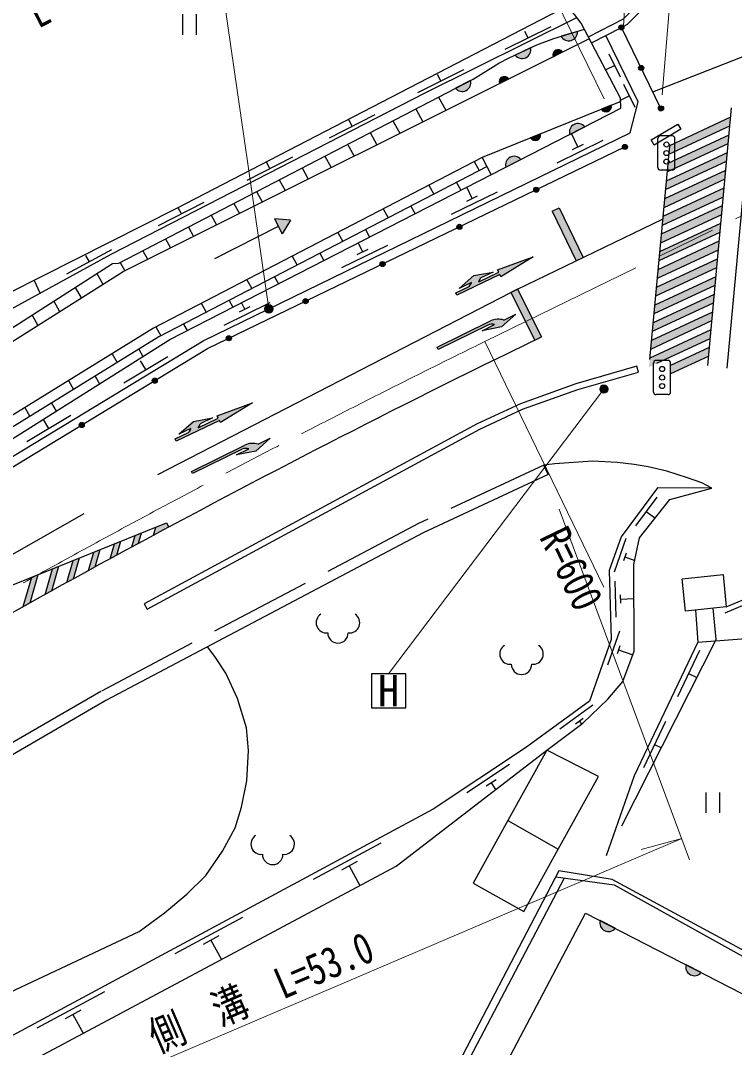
# Model space of a CAD drawing. Units: millimetres at full size, sheet at 1:1000; details may follow other scales. Extents: x 40000 to 680000, y 20000 to 380000.
# Drawn here: x 104203 to 146007, y 235219 to 295376 of the extents above; entities that cross this region are included whole.
import ezdxf
from ezdxf.enums import TextEntityAlignment as Align

# ---------------------------------------------------------------- set-up
doc = ezdxf.new("R2010")
doc.units = ezdxf.units.MM
doc.header["$LTSCALE"] = 1000
doc.linetypes.add('CHAIN', pattern=[18.5, 12, -1.5, 3.5, -1.5])
doc.linetypes.add('DASHED', pattern=[7.5, 6, -1.5])
for name, color, linetype, lineweight in [('M-BGD', 7, 'Continuous', 25), ('M-BMK', 2, 'CHAIN', 13), ('M-STR-HTXT', 7, 'Continuous', 13), ('M-STR-STRC', 7, 'Continuous', 25)]:
    doc.layers.add(name, color=color, linetype=linetype, lineweight=lineweight)
doc.styles.add('ＭＳ ゴシック', font='')
doc.styles.get('ＭＳ ゴシック').set_extended_font_data('MS Gothic')

# ---------------------------------------------------------------- blocks, each defined once
blk = doc.blocks.new('ent')
at = {"layer": 'M-BGD'}
for centre, start, end in [((-676, -505), 122.72029, 277.24592), ((676, -505), 262.75408, 57.27971), ((0, -1100), 180, 0)]:
    blk.add_arc(centre, 600, start, end, dxfattribs=at)

msp = doc.modelspace()

# ---------------------------------------------------------------- hatches: boundary and pattern name
at = {"layer": 'M-BGD'}
for points in [[(139236, 294972, -1), (139536, 294972, -0.41421), (139386, 294822, -0.41421)], [(135858, 294456, 0.82183), (136808, 294740)], [(134067, 293776, -0.82183), (133170, 293356)], [(135944, 293538), (135384, 293259, -0.84072)], [(140395, 292600, -1), (140695, 292600, -0.41421), (140545, 292450, -0.41421)], [(130544, 291870, -0.82183), (129666, 291413)], [(132800, 291967), (132240, 291687, -0.84072)], [(138213, 290179), (138794, 290414, -0.84072)], [(141555, 290227, -1), (141855, 290227, -0.41421), (141705, 290077, -0.41421)], [(136358, 288697, -0.82183), (137240, 289149)], [(134072, 288503), (134653, 288738, -0.84072)], [(139457, 287905, -0.41421), (139527, 288106, -0.41421), (139728, 288036, -1)], [(132615, 286779, -0.82183), (133497, 287230)], [(134269, 285398, -0.41421), (134339, 285598, -0.41421), (134539, 285529, -1)], [(119524, 282873), (120011, 283681), (119071, 283764)], [(129767, 283223, -1), (130037, 283353, -1)], [(125265, 281047, -1), (125535, 281177, -1)], [(120763, 278871, -1), (121034, 279002, -1)], [(116262, 276696, -1), (116532, 276826, -1)], [(111932, 274203, -0.41421), (111983, 274409, -0.41421), (112189, 274358, -1)], [(107659, 271606, -0.41421), (107710, 271812, -0.41421), (107916, 271762, -1)], [(139027, 242200, -0.82183), (138146, 242653)], [(144052, 239615, -0.82183), (143171, 240068)]]:
    msp.add_hatch(color=256, dxfattribs=at).paths.add_polyline_path(points)
at = {"layer": 'M-STR-HTXT'}
for points in [[(118966, 278604, -1), (118527, 278365, -0.41421), (118627, 278704, -0.41421)], [(138584, 273910, -1), (138145, 273671, -0.41421), (138245, 274010, -0.41421)]]:
    msp.add_hatch(color=256, dxfattribs=at).paths.add_polyline_path(points)
at = {"layer": 'M-STR-STRC'}
for points in [[(145722, 289187), (145770, 289706), (142199, 288043), (142151, 287525)], [(145626, 288150), (145674, 288668), (142103, 287006), (142055, 286487)], [(142007, 285968), (141959, 285450), (145530, 287112), (145578, 287631)], [(145434, 286075), (145482, 286593), (141911, 284931), (141863, 284412)], [(145338, 285037), (145386, 285556), (141815, 283894), (141767, 283375)], [(135741, 284396), (135336, 284200), (136738, 281298), (137143, 281494)], [(145242, 284000), (145290, 284519), (141719, 282856), (141671, 282338)], [(145146, 282963), (145194, 283481), (141623, 281819), (141576, 281300)], [(145050, 281925), (145098, 282444), (141528, 280781), (141480, 280263)], [(132270, 280503), (132335, 280368), (134218, 281528), (132139, 280773), (132205, 280638), (131034, 280073, 0.06275), (131149, 280295), (131869, 280643), (130748, 280434), (129889, 279686), (130609, 280034, -0.13953), (130468, 279799), (129684, 279420), (129749, 279285)], [(144954, 280888), (145002, 281406), (141432, 279744), (141384, 279225)], [(144859, 279850), (144907, 280369), (141336, 278707), (141288, 278188)], [(134309, 276647), (134713, 276844), (133305, 279640), (132903, 279437)], [(144763, 278813), (144811, 279332), (141240, 277669), (141192, 277151)], [(132494, 277826), (133212, 278179), (132357, 277424), (131238, 277208), (131955, 277561, 0.20151), (131569, 277538), (128659, 276107), (128593, 276241), (131721, 277780, -0.20151)], [(144667, 277776), (144715, 278294), (141144, 276632), (141096, 276113)], [(144571, 276738), (144619, 277257), (141048, 275594), (141000, 275076)], [(144475, 275701), (144523, 276219), (142270, 275170), (142270, 274674)], [(115844, 271955), (115909, 271820), (117792, 272980), (115714, 272226), (115779, 272091), (114608, 271525, 0.06275), (114723, 271747), (115444, 272095), (114323, 271887), (113463, 271138), (114183, 271486, -0.13953), (114042, 271251), (113258, 270872), (113323, 270737)], [(118109, 270552), (118827, 270905), (117972, 270150), (116853, 269934), (117571, 270287, 0.20151), (117184, 270264), (114274, 268833), (114208, 268967), (117336, 270506, -0.20151)], [(112885, 265704), (112754, 265948), (112129, 265696), (111991, 265224, -0.00042)], [(111294, 265360), (110919, 265209), (110723, 264539, -0.00019), (111117, 264752)], [(110084, 264873), (109708, 264721), (109454, 263849, -0.00019), (109848, 264064)], [(108874, 264385), (108498, 264234), (108183, 263155, -0.00019), (108578, 263371)], [(107663, 263898), (107287, 263746), (106911, 262456, -0.00019), (107306, 262674)], [(105242, 262923), (104867, 262771), (104362, 261044, -0.00019), (104758, 261264)], [(106453, 263410), (106077, 263259), (105637, 261752, -0.00019), (106033, 261971)]]:
    msp.add_hatch(color=256, dxfattribs=at).paths.add_polyline_path(points)

# ---------------------------------------------------------------- linework, layer by layer
at = {"layer": 'M-BGD', "linetype": 'DASHED'}
msp.add_line((141231, 291198), (221901, 322850), dxfattribs=at)
at = {"layer": 'M-BGD'}
for p, q in [((113692, 295745), (113692, 294545)), ((114492, 295745), (114492, 294545)), ((132577, 293701), (135265, 295033)), ((137642, 294071), (139386, 294972)), ((141705, 290227), (139386, 294972)), ((133921, 294367), (133734, 294743)), ((136808, 294740), (135858, 294456)), ((134067, 293776), (133170, 293356)), ((135384, 293259), (135944, 293538)), ((139332, 292062), (138678, 293412)), ((127470, 291169), (130158, 292502)), ((139005, 292737), (138476, 292481)), ((128814, 291835), (128627, 292212)), ((130544, 291870), (129666, 291413)), ((132240, 291687), (132800, 291967)), ((140193, 290288), (139539, 291637)), ((128672, 290895), (129102, 290118)), ((139866, 290962), (139345, 290710)), ((127341, 290202), (127759, 289447)), ((138794, 290414), (138213, 290179)), ((122293, 288505), (124962, 289875)), ((123628, 289190), (123436, 289564)), ((126010, 289510), (126416, 288775)), ((124679, 288817), (125074, 288104)), ((136358, 288697), (137240, 289149)), ((136844, 287974), (136465, 288752)), ((134653, 288738), (134072, 288503)), ((135627, 287047), (138324, 288362)), ((123348, 288124), (123731, 287433)), ((136529, 287821), (137159, 288128)), ((117469, 286027), (120138, 287398)), ((118803, 286712), (118611, 287086)), ((122016, 287432), (122388, 286761)), ((130768, 287111), (131058, 286586)), ((131243, 287358), (131764, 286342)), ((132615, 286779), (133497, 287230)), ((120685, 286739), (121045, 286090)), ((119354, 286046), (119702, 285418)), ((129727, 285895), (129984, 285430)), ((118023, 285353), (118359, 284747)), ((128104, 285728), (128395, 285203)), ((129437, 284030), (132134, 285344)), ((130654, 284957), (130336, 285610)), ((112290, 283367), (114959, 284738)), ((116692, 284661), (117016, 284076)), ((130339, 284803), (130969, 285110)), ((113624, 284053), (113441, 284410)), ((115361, 283968), (115674, 283404)), ((125441, 284345), (125732, 283820)), ((127064, 284511), (127313, 284061)), ((119071, 283764), (119524, 282873)), ((120011, 283681), (119071, 283764)), ((120011, 283681), (119524, 282873)), ((114030, 283275), (114331, 282733)), ((119297, 283318), (115553, 281415)), ((122778, 282961), (123069, 282436)), ((124400, 283128), (124642, 282692)), ((112699, 282582), (112988, 282062)), ((123021, 280902), (125717, 282217)), ((124238, 281829), (123982, 282354)), ((106916, 280529), (109553, 281959)), ((108234, 281244), (108034, 281613)), ((111368, 281890), (111645, 281390)), ((120115, 281578), (120406, 281053)), ((121737, 281745), (121971, 281323)), ((123923, 281676), (124552, 281982)), ((110037, 281197), (110302, 280719)), ((108677, 280557), (109026, 279927)), ((119074, 280361), (119299, 279954)), ((104997, 280154), (105341, 279419)), ((107411, 279747), (107756, 279125)), ((117452, 280195), (117742, 279670)), ((106145, 278936), (106485, 278323)), ((114788, 278811), (115079, 278286)), ((116122, 277539), (118819, 278854)), ((116411, 278978), (116628, 278586)), ((117024, 278313), (117653, 278619)), ((117339, 278466), (117150, 278853)), ((104880, 278125), (105214, 277521)), ((112125, 277428), (112416, 276903)), ((113748, 277594), (113957, 277217)), ((111133, 276124), (111366, 275703)), ((109563, 275861), (109855, 275336)), ((110253, 274147), (112819, 275701)), ((111536, 274924), (111225, 275437)), ((108576, 274548), (108824, 274101)), ((107007, 274285), (107298, 273760)), ((104451, 272709), (104742, 272183)), ((106020, 272971), (106282, 272498)), ((104571, 270708), (107138, 272261)), ((105855, 271484), (105544, 271998)), ((135099, 268779), (134846, 269323)), ((141471, 267464), (140218, 265779)), ((140844, 266621), (141326, 266263)), ((139651, 265041), (138959, 263058)), ((139669, 264182), (139508, 263719)), ((139588, 263951), (140172, 263747)), ((138994, 262530), (139052, 260431)), ((139316, 261734), (139330, 261244)), ((139323, 261489), (140128, 261511)), ((147098, 261367), (145442, 260662)), ((139277, 259597), (138582, 257616)), ((139294, 258738), (139131, 258276)), ((139213, 258507), (140054, 258212)), ((143955, 258475), (142666, 255766)), ((143311, 257120), (143812, 256882)), ((137723, 255275), (135782, 253863)), ((137155, 254491), (136702, 254162)), ((136929, 254327), (137053, 254156)), ((141976, 254316), (140687, 251607)), ((141332, 252961), (141726, 252774)), ((135027, 252644), (132739, 248520)), ((132837, 251792), (130337, 250133)), ((132044, 250906), (131461, 250519)), ((131752, 250713), (132012, 250322)), ((144322, 250162), (144322, 248962)), ((145122, 250162), (145122, 248962)), ((132739, 248520), (135688, 246834)), ((125293, 247191), (121330, 245058)), ((123916, 246109), (122991, 245611)), ((123453, 245860), (124074, 244708)), ((127047, 228014), (136032, 245124)), ((117194, 242832), (113231, 240699)), ((139027, 242200), (138146, 242653)), ((115817, 241750), (114893, 241253)), ((115355, 241501), (115961, 240375)), ((144052, 239615), (143171, 240068)), ((109111, 238481), (105148, 236349)), ((107734, 237400), (106810, 236902)), ((107272, 237151), (107865, 236049))]:
    msp.add_line(p, q, dxfattribs=at)
for points in [[(137456, 294426), (139504, 295483), (143298, 299302), (146200, 300268), (154502, 308981), (155883, 331915)], [(97699, 267087), (112937, 276694), (139357, 290234), (139342, 290830), (137037, 295225), (136241, 296238), (113336, 284356), (95607, 275423), (94784, 273635), (109501, 281699), (127892, 291144), (136781, 295550)], [(94413, 271419), (109581, 281137), (109959, 281156), (130700, 291951), (132201, 292870), (132808, 293187), (134429, 293945), (135440, 294332), (137226, 294865)], [(94708, 270890), (110203, 280669), (137511, 294322)], [(98598, 266740), (114898, 276608), (139906, 288799), (140373, 290604), (138481, 294505)], [(139347, 290637), (131243, 287358), (111997, 277361), (96449, 267776)], [(99241, 266492), (115159, 276163), (139593, 287971)], [(131518, 286822), (131495, 286813), (112293, 276839), (96947, 267378)], [(96383, 229916), (126191, 245839), (135027, 252644), (137134, 254216), (138593, 255619), (139468, 256651), (140134, 258425), (140123, 263510), (140448, 265075), (142220, 267311), (144675, 267991), (144093, 268295), (143258, 268587), (142038, 268979), (140954, 269231), (140127, 269371), (139158, 269490), (137692, 269557), (135488, 269415), (134846, 269323)], [(135099, 268779), (127770, 265366), (109194, 255549), (88482, 243501)], [(144675, 267991), (141496, 268000), (139368, 265139), (138676, 263158), (138789, 259112), (137522, 255500), (133764, 252767), (128361, 249183), (95473, 231482)], [(145530, 261026), (147265, 261763), (151965, 261341), (151772, 256861)], [(143722, 260841), (143858, 258968), (140127, 251128), (138494, 246450)], [(139403, 248200), (144944, 259112), (144757, 260947)], [(94024, 233972), (111146, 242019), (112632, 243096), (113942, 244202), (115050, 245297), (116031, 246716), (116777, 248084), (117146, 249288), (117454, 250839), (117557, 252623), (117433, 253946), (116913, 255654), (116224, 257142), (115583, 258124), (115149, 258696)], [(143858, 258968), (147957, 259266), (151459, 256706), (150008, 239034), (138849, 245053), (135723, 245562), (126584, 228041)], [(135688, 246834), (138050, 251092), (135027, 252644)], [(132739, 248520), (130698, 244841), (133668, 243193), (135688, 246834)], [(135547, 245224), (138973, 244752), (149946, 238638)], [(129279, 227889), (137289, 243094), (149933, 236589), (149256, 228091)]]:
    msp.add_lwpolyline(points, dxfattribs=at)
at = {"layer": 'M-BGD', "linetype": 'DASHED'}
for points in [[(139386, 294972), (139744, 295157), (143515, 298952), (146421, 299920), (155128, 309060), (156509, 331938)], [(134846, 269323), (127503, 265904), (108903, 256074), (88180, 244020)]]:
    msp.add_lwpolyline(points, dxfattribs=at)
at = {"layer": 'M-BGD'}
for points in [[(142696, 289309), (142875, 289008), (141310, 288082), (141132, 288383)], [(111608, 260899), (131096, 271442), (133605, 272608), (136834, 273762), (140395, 274787), (140298, 275124), (136727, 274095), (133472, 272932), (130939, 271755), (111441, 261207)], [(142939, 262672), (145337, 262917), (145530, 261026), (143132, 260781)]]:
    msp.add_lwpolyline(points, close=True, dxfattribs=at)
for centre in [(139386, 294972), (140545, 292600), (141705, 290227), (139593, 287971), (134404, 285463), (129902, 283288), (125400, 281112), (120898, 278937), (116397, 276761), (112061, 274281), (107787, 271684)]:
    msp.add_circle(centre, 150, dxfattribs=at)
for centre, radius, start, end in [((136305, 294692), 505, 207.79625, 5.45444), ((133577, 293654), 505, 216.23362, 13.89181), ((135688, 293350), 318, 36.4542, 196.67193), ((130060, 291728), 505, 218.66592, 16.32411), ((132544, 291778), 318, 36.4542, 196.67193), ((138483, 290347), 318, 211.92145, 12.13918), ((136844, 288836), 505, 38.30494, 195.96313), ((134342, 288671), 318, 211.92145, 12.13918), ((133101, 286917), 505, 38.30494, 195.96313), ((138632, 242514), 505, 163.94618, 321.60437), ((143656, 239929), 505, 163.94618, 321.60437)]:
    msp.add_arc(centre, radius, start, end, dxfattribs=at)
at = {"layer": 'M-BMK'}
msp.add_lwpolyline([(196580, 308576), (173473, 297148), (131381, 276568)], dxfattribs=at)
msp.add_arc((395883, -261985), 600000, 116.15729, 121.28942, dxfattribs=at)
at = {"layer": 'M-STR-HTXT'}
for p, q in [((118747, 278485), (110790, 333353)), ((141768, 291026), (143850, 315463)), ((139519, 295041), (140663, 314862)), ((138373, 290792), (129021, 309921)), ((131381, 276568), (138352, 262180)), ((138365, 273790), (125756, 257112)), ((135748, 266759), (143379, 246220)), ((97476, 228038), (142923, 247458)), ((142920, 247456), (140550, 246815))]:
    msp.add_line(p, q, dxfattribs=at)
for centre in [(118747, 278485), (138365, 273790)]:
    msp.add_circle(centre, 250, dxfattribs=at)
at = {"layer": 'M-STR-STRC'}
for p, q in [((147006, 290571), (145568, 275021)), ((145820, 290255), (144425, 275159)), ((145770, 289706), (142199, 288043)), ((145722, 289187), (142151, 287525)), ((141525, 286764), (141525, 288464)), ((142375, 288614), (141675, 288614)), ((145674, 288668), (142103, 287006)), ((142525, 286764), (142525, 288464)), ((142199, 288043), (141042, 275527)), ((145578, 287631), (142007, 285968)), ((145626, 288150), (142055, 286487)), ((145530, 287112), (141959, 285450)), ((142375, 286614), (141675, 286614)), ((145482, 286593), (141911, 284931)), ((145434, 286075), (141863, 284412)), ((145386, 285556), (141815, 283894)), ((145338, 285037), (141767, 283375)), ((135336, 284200), (135741, 284396)), ((135336, 284200), (136738, 281298)), ((135741, 284396), (137143, 281494)), ((145242, 284000), (141671, 282338)), ((145290, 284519), (141719, 282856)), ((145194, 283481), (141623, 281819)), ((145146, 282963), (141576, 281300)), ((145098, 282444), (141528, 280781)), ((145050, 281925), (141480, 280263)), ((145002, 281406), (141432, 279744)), ((144907, 280369), (141336, 278707)), ((144954, 280888), (141384, 279225)), ((144859, 279850), (141288, 278188)), ((133305, 279640), (132903, 279437)), ((132903, 279437), (134309, 276647)), ((133305, 279640), (134713, 276844)), ((144811, 279332), (141240, 277669)), ((144763, 278813), (141192, 277151)), ((144715, 278294), (141144, 276632)), ((144667, 277776), (141096, 276113)), ((131915, 275476), (134713, 276844)), ((144619, 277257), (141048, 275594)), ((144571, 276738), (141434, 275277)), ((144523, 276219), (142270, 275170)), ((144475, 275701), (142270, 274674)), ((141270, 273613), (141270, 275313)), ((142120, 275463), (141420, 275463)), ((142270, 273613), (142270, 275313)), ((142120, 273463), (141420, 273463)), ((103578, 264027), (107919, 266508)), ((111117, 264752), (111294, 265360)), ((111991, 265224), (112129, 265696)), ((109454, 263849), (109708, 264721)), ((109848, 264064), (110084, 264873)), ((110723, 264539), (110919, 265209)), ((108183, 263155), (108498, 264234)), ((108578, 263371), (108874, 264385)), ((106911, 262456), (107287, 263746)), ((107306, 262674), (107663, 263898)), ((104758, 261264), (105242, 262923)), ((105637, 261752), (106077, 263259)), ((106033, 261971), (106453, 263410)), ((104362, 261044), (104867, 262771))]:
    msp.add_line(p, q, dxfattribs=at)
for points in [[(112240, 268792), (132903, 279437), (133305, 279640), (141801, 283744)], [(131034, 280073), (132205, 280638), (132139, 280773), (134218, 281528), (132335, 280368), (132270, 280503), (129749, 279285), (129684, 279420), (130468, 279799)], [(130609, 280034), (129889, 279686), (130748, 280434), (131869, 280643), (131149, 280295)], [(132494, 277826), (133212, 278179), (132357, 277424), (131238, 277208), (131955, 277561)], [(131569, 277538), (128659, 276107), (128593, 276241), (131721, 277780)], [(114608, 271525), (115779, 272091), (115714, 272226), (117792, 272980), (115909, 271820), (115844, 271955), (113323, 270737), (113258, 270872), (114042, 271251)], [(114183, 271486), (113463, 271138), (114323, 271887), (115444, 272095), (114723, 271747)], [(118109, 270552), (118827, 270905), (117972, 270150), (116853, 269934), (117571, 270287)], [(117184, 270264), (114274, 268833), (114208, 268967), (117336, 270506)], [(84091, 251050), (94731, 258690), (112754, 265948), (112885, 265704)]]:
    msp.add_lwpolyline(points, dxfattribs=at)
msp.add_lwpolyline([(124756, 255112), (126756, 255112), (126756, 257112), (124756, 257112)], close=True, dxfattribs=at)
for centre in [(142025, 288114), (142025, 287614), (142025, 287114), (141770, 274963), (141770, 274463), (141770, 273963)]:
    msp.add_circle(centre, 150, dxfattribs=at)
for centre, radius, start, end in [((141675, 288464), 150, 90, 180), ((142375, 288464), 150, 0, 90), ((141675, 286764), 150, 180, 270), ((142375, 286764), 150, 270, 0), ((130126, 280164), 500, 313.13417, 344.90717), ((130210, 280639), 1000, 325.48127, 339.84278), ((131790, 277089), 500, 70.61856, 116.19156), ((132162, 276882), 1000, 70.61856, 116.19156), ((395883, -261985), 598785, 116.15729, 121.28942), ((141420, 275313), 150, 90, 180), ((142120, 275313), 150, 0, 90), ((141420, 273613), 150, 180, 270), ((142120, 273613), 150, 270, 0), ((113700, 271616), 500, 313.13417, 344.90717), ((113784, 272092), 1000, 325.48127, 339.84278), ((117405, 269816), 500, 70.61856, 116.19156), ((117777, 269609), 1000, 70.61856, 116.19156)]:
    msp.add_arc(centre, radius, start, end, dxfattribs=at)

# ---------------------------------------------------------------- block references
for p in [(122789, 260605), (133539, 258767), (118967, 247634)]:
    msp.add_blockref('ent', p)

# ---------------------------------------------------------------- texts
at = {"layer": 'M-STR-HTXT', "style": 'ＭＳ ゴシック', "width": 0.8}
msp.add_text('L=46.0', height=1833, rotation=27.412, dxfattribs=at).set_placement((107049, 297884), align=Align.TOP_CENTER)
msp.add_text('R=600', height=1833, rotation=295.853, dxfattribs=at).set_placement((138381, 261432), align=Align.TOP_RIGHT)
msp.add_text('側\u3000溝\u3000L=53.0', height=1833, rotation=23.137, dxfattribs=at).set_placement((118855, 237117), align=Align.BOTTOM_CENTER)
at = {"layer": 'M-STR-STRC', "style": 'ＭＳ ゴシック'}
msp.add_text('H', height=1833, dxfattribs=at).set_placement((125756, 256112), align=Align.MIDDLE_CENTER)

doc.saveas('drawing.dxf')
